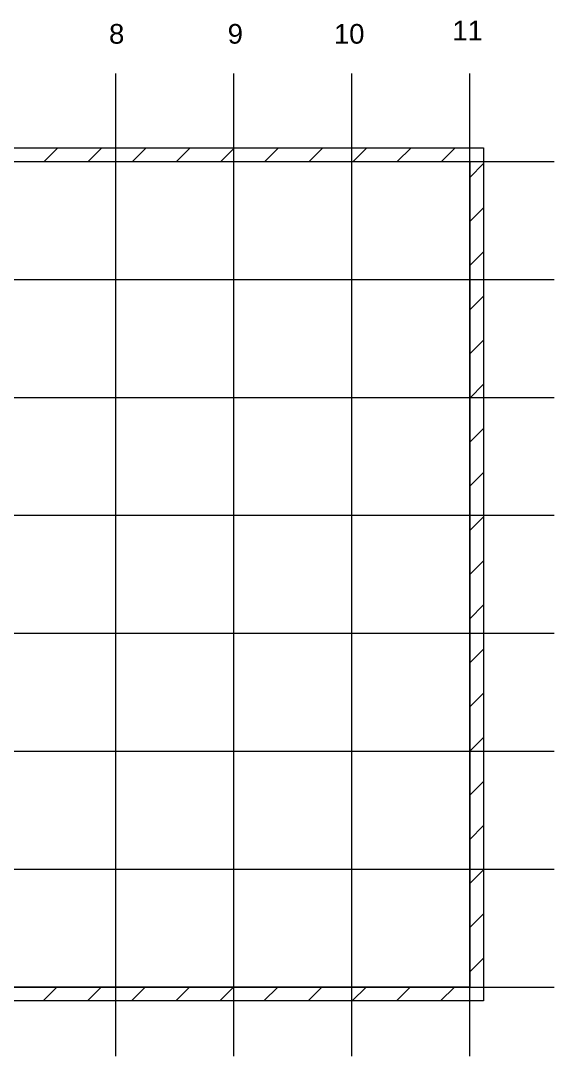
# Model space of a CAD drawing. Header units: millimetres. Extents: x 59762 to 60194, y -87842 to -87548.
# Drawn here: x 59960.66 to 59974.22, y -87842.04 to -87815.7 of the extents above; entities that cross this region are included whole.
import ezdxf

# ---------------------------------------------------------------- set-up
doc = ezdxf.new("R2010")
doc.units = ezdxf.units.MM
doc.linetypes.add('JIS_02_1.2', pattern=[2.5, 1.25, -1.25])
doc.layers.add('opisy', color=7, linetype='Continuous', lineweight=13)
doc.layers.add('osie', color=7, linetype='JIS_02_1.2', lineweight=5, transparency=0.7)
doc.layers.add('podkład', color=7, linetype='Continuous', lineweight=13, transparency=0.7)
doc.styles.get("Standard").update_dxf_attribs({"font": 'arial.ttf', "height": 0.02})

msp = doc.modelspace()

# ---------------------------------------------------------------- hatches: boundary and pattern name
at = {"layer": 'podkład'}
h = msp.add_hatch(dxfattribs=at)
h.set_pattern_fill('ANSI31', color=256, scale=0.25)
h.set_pattern_definition([(45, (56984.5771, -93833.52236), (-0.56126601, 0.56126601), [])])
h.paths.add_polyline_path([(59942.070847, -87819.277684), (59953.830847, -87819.277684), (59953.830847, -87831.517684), (59960.310847, -87831.517684), (59960.310847, -87819.277684), (59972.070847, -87819.277684), (59972.070847, -87840.277684), (59942.070847, -87840.277684)], flags=16)
h.paths.add_polyline_path([(59954.070847, -87819.277684), (59960.070847, -87819.277684), (59960.070847, -87831.277684), (59954.070847, -87831.277684)], flags=16)
h.paths.add_polyline_path([(59942.070847, -87818.927684), (59942.070847, -87831.177684), (59941.720847, -87831.177684), (59941.720847, -87840.627684), (59972.420847, -87840.627684), (59972.420847, -87818.927684)])

# ---------------------------------------------------------------- linework, layer by layer
at = {"layer": 'osie', "linetype": 'Continuous'}
for p, q in [((59963.070847, -87842.037684), (59963.070847, -87817.037684)), ((59966.070847, -87842.037684), (59966.070847, -87817.037684)), ((59969.070847, -87842.037684), (59969.070847, -87817.037684)), ((59972.070847, -87842.037684), (59972.070847, -87817.037684)), ((59939.220847, -87819.277684), (59974.220847, -87819.277684)), ((59939.220847, -87822.277684), (59974.220847, -87822.277684)), ((59939.220847, -87825.277684), (59974.220847, -87825.277684)), ((59939.220847, -87828.277684), (59974.220847, -87828.277684)), ((59939.220847, -87831.277684), (59974.220847, -87831.277684)), ((59939.220847, -87834.277684), (59974.220847, -87834.277684)), ((59939.220847, -87837.277684), (59974.220847, -87837.277684)), ((59939.220847, -87840.277684), (59974.220847, -87840.277684))]:
    msp.add_line(p, q, dxfattribs=at)
at = {"layer": 'podkład'}
msp.add_lwpolyline([(59941.720847, -87818.927684), (59972.420847, -87818.927684), (59972.420847, -87840.627684), (59941.720847, -87840.627684)], close=True, dxfattribs=at)
msp.add_lwpolyline([(59960.310847, -87819.277684), (59972.070847, -87819.277684), (59972.070847, -87840.277684), (59942.070847, -87840.277684), (59942.070847, -87819.277684)], dxfattribs=at)

# ---------------------------------------------------------------- texts
at = {"layer": 'opisy', "char_height": 0.5, "attachment_point": 1}
for s, insert in [('11 ', (59971.627452, -87815.697123)), ('8 ', (59962.90214, -87815.78093)), ('9 ', (59965.917975, -87815.78093)), ('10 ', (59968.618428, -87815.78093))]:
    msp.add_mtext_dynamic_manual_height_columns(s, width=0.9375, gutter_width=4.6875, heights=[0], dxfattribs=dict(at, insert=insert))

doc.saveas('drawing.dxf')
